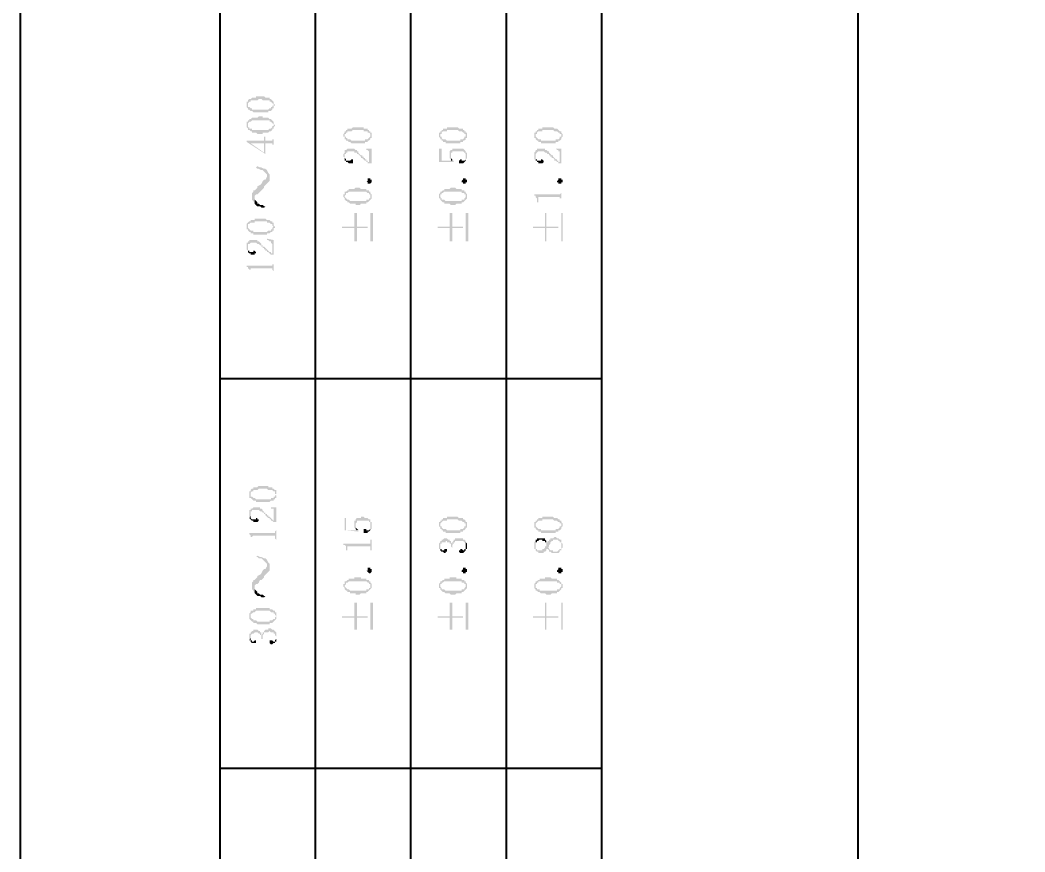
# Model space of a CAD drawing. Header units: millimetres. Extents: x 1336 to 2438, y 1230 to 1601.
# Drawn here: x 1577.69 to 1611.44, y 1379.88 to 1407.82 of the extents above; entities that cross this region are included whole.
import ezdxf

# ---------------------------------------------------------------- set-up
doc = ezdxf.new("R2010")
doc.units = ezdxf.units.MM
doc.layers.add('Dimension', color=3, linetype='Continuous')
doc.styles.get("Standard").update_dxf_attribs({"font": 'arial.ttf'})
doc.dimstyles.new('Standard$0', dxfattribs={"dimtxt": 2.3, "dimasz": 2, "dimexe": 1, "dimexo": 1, "dimgap": 1, "dimtad": 0, "dimtih": 1, "dimtoh": 1, "dimdec": 1, "dimzin": 0, "dimdsep": 46, "dimtxsty": 'Standard', "dimcen": 0, "dimclrd": 4, "dimclre": 4, "dimclrt": 4, "dimadec": 1, "dimazin": 0, "dimtfac": 1, "dimtdec": 1, "dimtofl": 0, "dimtmove": 0, "dimatfit": 0, "dimfxl": 1, "dimtolj": 1, "dimtzin": 0, "dimarcsym": 0})

# ---------------------------------------------------------------- blocks, each defined once
blk = doc.blocks.new('*D252')
at = {"layer": 'Defpoints', "color": 0, "ltscale": 1000, "transparency": 16777216}
for p in [(1605.841, 1517.994), (1647.407, 1517.994), (1695.156, 1351.994)]:
    blk.add_point(p, dxfattribs=at)
at = {"layer": 'Dimension', "color": 3, "lineweight": -2, "ltscale": 1000, "transparency": 16777216}
for p, q in [((1647.157, 1517.994), (1605.591, 1517.994)), ((1605.841, 1353.994), (1605.841, 1515.994)), ((1694.906, 1351.994), (1605.591, 1351.994))]:
    blk.add_line(p, q, dxfattribs=at)
at = {"layer": 'Dimension', "color": 3, "ltscale": 1000, "transparency": 16777216}
for points in [[(1605.508, 1515.994), (1606.174, 1515.994), (1605.841, 1517.994)], [(1605.508, 1353.994), (1606.174, 1353.994), (1605.841, 1351.994)]]:
    blk.add_solid(points, dxfattribs=at)
at = {"layer": 'Dimension', "ltscale": 1000, "transparency": 16777216, "insert": (1604.315, 1434.994), "char_height": 2.5, "attachment_point": 5, "rotation": 90}
blk.add_mtext('\\A1;166±2', dxfattribs=at)

msp = doc.modelspace()

# ---------------------------------------------------------------- hatches: boundary and pattern name
at = {"transparency": 33554559}
for points in [[(1585.303, 1404.991), (1585.303, 1404.946), (1585.303, 1404.901), (1585.303, 1404.901), (1585.348, 1404.856), (1585.348, 1404.991), (1585.348, 1405.036), (1585.348, 1405.036), (1585.393, 1405.082), (1585.438, 1405.082), (1585.438, 1405.127), (1585.664, 1405.127), (1585.709, 1405.172), (1585.799, 1405.172), (1585.844, 1405.127), (1586.07, 1405.127), (1586.07, 1405.082), (1586.115, 1405.082), (1586.16, 1405.036), (1586.16, 1405.036), (1586.205, 1404.991), (1586.205, 1405.082), (1586.16, 1405.127), (1586.16, 1405.127), (1586.115, 1405.172), (1586.07, 1405.172), (1586.07, 1405.217), (1585.934, 1405.217), (1585.889, 1405.262), (1585.619, 1405.262), (1585.619, 1405.217), (1585.483, 1405.217), (1585.438, 1405.172), (1585.393, 1405.172), (1585.348, 1405.127), (1585.348, 1405.082), (1585.303, 1405.082), (1585.303, 1405.036)], [(1585.348, 1404.856), (1585.348, 1404.811), (1585.393, 1404.811), (1585.438, 1404.766), (1585.483, 1404.766), (1585.528, 1404.721), (1586.025, 1404.721), (1586.025, 1404.766), (1586.115, 1404.766), (1586.16, 1404.811), (1586.16, 1404.856), (1586.205, 1404.856), (1586.205, 1404.901), (1586.205, 1404.946), (1586.25, 1404.946), (1586.25, 1404.991), (1586.205, 1404.991), (1586.205, 1405.036), (1586.205, 1405.082), (1586.205, 1404.946), (1586.16, 1404.946), (1586.16, 1404.901), (1586.115, 1404.901), (1586.115, 1404.856), (1586.07, 1404.856), (1586.025, 1404.811), (1585.483, 1404.811), (1585.483, 1404.856), (1585.438, 1404.856), (1585.393, 1404.901), (1585.348, 1404.901), (1585.348, 1404.946), (1585.348, 1404.991)], [(1585.303, 1404.314), (1585.303, 1404.269), (1585.303, 1404.224), (1585.303, 1404.224), (1585.348, 1404.179), (1585.348, 1404.314), (1585.348, 1404.359), (1585.348, 1404.359), (1585.393, 1404.405), (1585.438, 1404.405), (1585.483, 1404.45), (1586.07, 1404.45), (1586.07, 1404.405), (1586.115, 1404.405), (1586.16, 1404.359), (1586.16, 1404.359), (1586.205, 1404.314), (1586.205, 1404.405), (1586.16, 1404.45), (1586.16, 1404.45), (1586.115, 1404.495), (1586.07, 1404.495), (1586.025, 1404.54), (1585.844, 1404.54), (1585.844, 1404.585), (1585.709, 1404.585), (1585.664, 1404.54), (1585.483, 1404.54), (1585.438, 1404.495), (1585.393, 1404.495), (1585.393, 1404.45), (1585.348, 1404.45), (1585.348, 1404.405), (1585.303, 1404.405), (1585.303, 1404.359)], [(1585.348, 1404.179), (1585.348, 1404.134), (1585.393, 1404.134), (1585.438, 1404.089), (1585.483, 1404.089), (1585.483, 1404.044), (1585.619, 1404.044), (1585.664, 1403.998), (1585.844, 1403.998), (1585.844, 1404.044), (1586.025, 1404.044), (1586.07, 1404.089), (1586.115, 1404.089), (1586.16, 1404.134), (1586.16, 1404.179), (1586.205, 1404.179), (1586.205, 1404.224), (1586.205, 1404.224), (1586.25, 1404.269), (1586.25, 1404.314), (1586.205, 1404.314), (1586.205, 1404.359), (1586.205, 1404.405), (1586.205, 1404.269), (1586.16, 1404.269), (1586.16, 1404.224), (1586.16, 1404.224), (1586.115, 1404.179), (1586.07, 1404.179), (1586.025, 1404.134), (1585.483, 1404.134), (1585.483, 1404.179), (1585.393, 1404.179), (1585.393, 1404.224), (1585.348, 1404.224), (1585.348, 1404.269), (1585.348, 1404.314)], [(1588.552, 1403.953), (1588.552, 1403.908), (1588.597, 1403.908), (1588.597, 1403.863), (1588.597, 1403.818), (1588.597, 1403.953), (1588.597, 1403.998), (1588.642, 1403.998), (1588.642, 1404.044), (1588.688, 1404.044), (1588.688, 1404.089), (1588.823, 1404.089), (1588.868, 1404.134), (1589.229, 1404.134), (1589.229, 1404.089), (1589.365, 1404.089), (1589.365, 1404.044), (1589.41, 1404.044), (1589.455, 1403.998), (1589.455, 1403.953), (1589.455, 1404.089), (1589.41, 1404.089), (1589.41, 1404.134), (1589.365, 1404.134), (1589.365, 1404.179), (1589.229, 1404.179), (1589.229, 1404.224), (1588.868, 1404.224), (1588.823, 1404.179), (1588.688, 1404.179), (1588.688, 1404.134), (1588.642, 1404.134), (1588.642, 1404.089), (1588.597, 1404.089), (1588.597, 1404.044), (1588.597, 1404.044), (1588.552, 1403.998)], [(1588.597, 1403.818), (1588.642, 1403.818), (1588.642, 1403.773), (1588.688, 1403.773), (1588.733, 1403.728), (1588.778, 1403.728), (1588.823, 1403.683), (1589.274, 1403.683), (1589.274, 1403.728), (1589.365, 1403.728), (1589.365, 1403.773), (1589.41, 1403.773), (1589.455, 1403.818), (1589.455, 1403.863), (1589.5, 1403.863), (1589.5, 1403.908), (1589.5, 1403.953), (1589.5, 1403.998), (1589.5, 1404.044), (1589.455, 1404.044), (1589.455, 1404.089), (1589.455, 1403.908), (1589.455, 1403.908), (1589.41, 1403.863), (1589.41, 1403.863), (1589.365, 1403.818), (1589.274, 1403.818), (1589.274, 1403.773), (1588.823, 1403.773), (1588.778, 1403.818), (1588.688, 1403.818), (1588.688, 1403.863), (1588.642, 1403.863), (1588.642, 1403.908), (1588.597, 1403.908), (1588.597, 1403.953)], [(1591.757, 1403.953), (1591.757, 1403.908), (1591.757, 1403.908), (1591.802, 1403.863), (1591.802, 1403.818), (1591.802, 1403.953), (1591.802, 1403.998), (1591.847, 1403.998), (1591.847, 1404.044), (1591.847, 1404.044), (1591.892, 1404.089), (1592.027, 1404.089), (1592.027, 1404.134), (1592.388, 1404.134), (1592.434, 1404.089), (1592.524, 1404.089), (1592.569, 1404.044), (1592.614, 1404.044), (1592.614, 1403.998), (1592.659, 1403.998), (1592.659, 1403.953), (1592.659, 1404.089), (1592.614, 1404.089), (1592.614, 1404.134), (1592.569, 1404.134), (1592.569, 1404.179), (1592.434, 1404.179), (1592.388, 1404.224), (1592.027, 1404.224), (1592.027, 1404.179), (1591.892, 1404.179), (1591.892, 1404.134), (1591.847, 1404.134), (1591.847, 1404.089), (1591.802, 1404.089), (1591.802, 1404.044), (1591.757, 1404.044)], [(1591.802, 1403.818), (1591.847, 1403.818), (1591.847, 1403.773), (1591.892, 1403.773), (1591.892, 1403.728), (1591.982, 1403.728), (1591.982, 1403.683), (1592.479, 1403.683), (1592.479, 1403.728), (1592.569, 1403.728), (1592.569, 1403.773), (1592.614, 1403.773), (1592.659, 1403.818), (1592.659, 1403.863), (1592.704, 1403.863), (1592.704, 1403.908), (1592.704, 1403.953), (1592.704, 1403.998), (1592.704, 1404.044), (1592.659, 1404.044), (1592.659, 1404.089), (1592.659, 1403.908), (1592.614, 1403.908), (1592.614, 1403.863), (1592.614, 1403.863), (1592.569, 1403.818), (1592.479, 1403.818), (1592.479, 1403.773), (1592.027, 1403.773), (1591.982, 1403.818), (1591.892, 1403.818), (1591.847, 1403.863), (1591.847, 1403.908), (1591.802, 1403.908), (1591.802, 1403.953)], [(1594.961, 1403.953), (1594.961, 1403.908), (1594.961, 1403.863), (1595.006, 1403.863), (1595.006, 1403.818), (1595.006, 1403.953), (1595.006, 1403.998), (1595.051, 1403.998), (1595.051, 1404.044), (1595.051, 1404.044), (1595.096, 1404.089), (1595.232, 1404.089), (1595.232, 1404.134), (1595.593, 1404.134), (1595.638, 1404.089), (1595.728, 1404.089), (1595.773, 1404.044), (1595.818, 1404.044), (1595.818, 1403.998), (1595.864, 1403.998), (1595.864, 1403.953), (1595.864, 1404.089), (1595.818, 1404.089), (1595.773, 1404.134), (1595.773, 1404.134), (1595.728, 1404.179), (1595.638, 1404.179), (1595.593, 1404.224), (1595.232, 1404.224), (1595.232, 1404.179), (1595.096, 1404.179), (1595.096, 1404.134), (1595.051, 1404.134), (1595.051, 1404.089), (1595.006, 1404.089), (1595.006, 1404.044), (1594.961, 1404.044)], [(1595.006, 1403.818), (1595.006, 1403.818), (1595.051, 1403.773), (1595.096, 1403.773), (1595.096, 1403.728), (1595.187, 1403.728), (1595.187, 1403.683), (1595.683, 1403.683), (1595.683, 1403.728), (1595.773, 1403.728), (1595.773, 1403.773), (1595.818, 1403.773), (1595.864, 1403.818), (1595.864, 1403.863), (1595.864, 1403.863), (1595.909, 1403.908), (1595.909, 1403.953), (1595.909, 1403.998), (1595.909, 1403.998), (1595.864, 1404.044), (1595.864, 1404.089), (1595.864, 1403.908), (1595.818, 1403.908), (1595.818, 1403.863), (1595.818, 1403.863), (1595.773, 1403.818), (1595.683, 1403.818), (1595.683, 1403.773), (1595.187, 1403.773), (1595.187, 1403.818), (1595.096, 1403.818), (1595.051, 1403.863), (1595.051, 1403.863), (1595.006, 1403.908), (1595.006, 1403.953)], [(1585.303, 1403.773), (1585.303, 1403.728), (1585.934, 1403.321), (1585.934, 1403.683), (1586.16, 1403.683), (1586.16, 1403.637), (1586.205, 1403.637), (1586.205, 1403.547), (1586.205, 1403.908), (1586.205, 1403.818), (1586.16, 1403.818), (1586.16, 1403.773), (1585.934, 1403.773), (1585.934, 1403.908), (1585.889, 1403.908), (1585.889, 1403.367), (1585.438, 1403.683), (1585.438, 1403.683)], [(1585.303, 1403.773), (1585.438, 1403.683), (1585.889, 1403.683), (1585.889, 1403.367), (1585.889, 1403.773)], [(1588.552, 1403.276), (1588.552, 1403.231), (1588.552, 1403.231), (1588.597, 1403.186), (1588.597, 1403.141), (1588.597, 1403.276), (1588.597, 1403.321), (1588.642, 1403.321), (1588.642, 1403.367), (1588.688, 1403.367), (1588.688, 1403.412), (1588.913, 1403.412), (1588.913, 1403.367), (1589.003, 1403.367), (1589.003, 1403.321), (1589.049, 1403.321), (1589.094, 1403.276), (1589.094, 1403.276), (1589.139, 1403.231), (1589.139, 1403.186), (1589.184, 1403.186), (1589.229, 1403.141), (1589.229, 1403.141), (1589.274, 1403.096), (1589.319, 1403.096), (1589.319, 1403.051), (1589.365, 1403.051), (1589.365, 1403.006), (1589.41, 1403.006), (1589.41, 1403.051), (1589.365, 1403.051), (1589.365, 1403.096), (1589.319, 1403.096), (1589.319, 1403.141), (1589.274, 1403.141), (1589.274, 1403.186), (1589.229, 1403.186), (1589.229, 1403.231), (1589.184, 1403.231), (1589.184, 1403.276), (1589.139, 1403.276), (1589.094, 1403.321), (1589.094, 1403.321), (1589.049, 1403.367), (1589.049, 1403.412), (1589.003, 1403.412), (1589.003, 1403.457), (1588.958, 1403.457), (1588.913, 1403.502), (1588.688, 1403.502), (1588.642, 1403.457), (1588.597, 1403.457), (1588.597, 1403.412), (1588.597, 1403.367), (1588.597, 1403.367), (1588.552, 1403.321)], [(1589.274, 1403.502), (1589.319, 1403.502), (1589.319, 1403.457), (1589.365, 1403.457), (1589.41, 1403.412), (1589.41, 1403.006), (1589.5, 1403.006), (1589.5, 1403.502)], [(1591.757, 1403.502), (1591.757, 1403.051), (1592.253, 1403.051), (1592.253, 1403.096), (1591.847, 1403.096), (1591.847, 1403.502)], [(1592.118, 1403.276), (1592.118, 1403.231), (1592.118, 1403.186), (1592.118, 1403.186), (1592.163, 1403.141), (1592.163, 1403.276), (1592.163, 1403.321), (1592.163, 1403.367), (1592.208, 1403.367), (1592.208, 1403.412), (1592.569, 1403.412), (1592.614, 1403.367), (1592.614, 1403.367), (1592.659, 1403.321), (1592.659, 1403.141), (1592.659, 1403.141), (1592.704, 1403.186), (1592.704, 1403.231), (1592.704, 1403.321), (1592.704, 1403.367), (1592.659, 1403.367), (1592.659, 1403.412), (1592.659, 1403.412), (1592.614, 1403.457), (1592.614, 1403.457), (1592.569, 1403.502), (1592.208, 1403.502), (1592.208, 1403.457), (1592.163, 1403.457), (1592.118, 1403.412), (1592.118, 1403.367), (1592.118, 1403.321)], [(1594.961, 1403.276), (1594.961, 1403.231), (1594.961, 1403.141), (1595.006, 1403.141), (1595.006, 1403.276), (1595.006, 1403.321), (1595.006, 1403.321), (1595.051, 1403.367), (1595.051, 1403.367), (1595.096, 1403.412), (1595.277, 1403.412), (1595.322, 1403.367), (1595.367, 1403.367), (1595.412, 1403.321), (1595.457, 1403.321), (1595.457, 1403.276), (1595.503, 1403.276), (1595.503, 1403.231), (1595.548, 1403.231), (1595.548, 1403.186), (1595.593, 1403.186), (1595.638, 1403.141), (1595.638, 1403.096), (1595.683, 1403.096), (1595.728, 1403.051), (1595.773, 1403.051), (1595.773, 1403.006), (1595.818, 1403.006), (1595.818, 1403.051), (1595.773, 1403.051), (1595.773, 1403.096), (1595.728, 1403.096), (1595.728, 1403.141), (1595.683, 1403.141), (1595.638, 1403.186), (1595.638, 1403.186), (1595.593, 1403.231), (1595.593, 1403.276), (1595.548, 1403.276), (1595.503, 1403.321), (1595.503, 1403.321), (1595.457, 1403.367), (1595.457, 1403.412), (1595.412, 1403.412), (1595.367, 1403.457), (1595.322, 1403.457), (1595.322, 1403.502), (1595.051, 1403.502), (1595.051, 1403.457), (1595.006, 1403.457), (1595.006, 1403.412), (1595.006, 1403.412), (1594.961, 1403.367)], [(1595.638, 1403.502), (1595.683, 1403.502), (1595.728, 1403.457), (1595.773, 1403.457), (1595.773, 1403.412), (1595.818, 1403.412), (1595.818, 1403.006), (1595.864, 1403.006), (1595.864, 1403.502)], [(1588.597, 1403.141), (1588.597, 1403.096), (1588.642, 1403.096), (1588.642, 1403.051), (1588.688, 1403.051), (1588.733, 1403.006), (1588.868, 1403.006), (1588.868, 1403.096), (1588.868, 1403.141), (1588.823, 1403.141), (1588.778, 1403.096), (1588.642, 1403.096), (1588.642, 1403.141), (1588.642, 1403.141), (1588.597, 1403.186), (1588.597, 1403.231), (1588.597, 1403.231)], [(1592.163, 1403.141), (1592.163, 1403.096), (1592.208, 1403.096), (1592.208, 1403.141), (1592.208, 1403.141), (1592.163, 1403.186), (1592.163, 1403.231), (1592.163, 1403.276)], [(1592.434, 1403.051), (1592.434, 1403.006), (1592.569, 1403.006), (1592.614, 1403.051), (1592.614, 1403.051), (1592.659, 1403.096), (1592.659, 1403.231), (1592.659, 1403.186), (1592.659, 1403.141), (1592.659, 1403.141), (1592.614, 1403.096), (1592.524, 1403.096), (1592.524, 1403.141), (1592.479, 1403.141), (1592.434, 1403.096), (1592.434, 1403.096)], [(1595.006, 1403.141), (1595.006, 1403.096), (1595.051, 1403.096), (1595.051, 1403.051), (1595.096, 1403.051), (1595.096, 1403.006), (1595.232, 1403.006), (1595.277, 1403.051), (1595.277, 1403.096), (1595.277, 1403.096), (1595.232, 1403.141), (1595.187, 1403.141), (1595.187, 1403.096), (1595.051, 1403.096), (1595.051, 1403.141), (1595.006, 1403.141), (1595.006, 1403.186), (1595.006, 1403.231), (1595.006, 1403.231)], [(1585.619, 1402.87), (1585.664, 1402.825), (1585.709, 1402.825), (1585.799, 1402.78), (1585.844, 1402.78), (1585.889, 1402.735), (1585.889, 1402.735), (1585.934, 1402.69), (1585.98, 1402.644), (1585.98, 1402.329), (1585.98, 1402.329), (1586.025, 1402.374), (1586.07, 1402.419), (1586.07, 1402.644), (1586.025, 1402.69), (1585.98, 1402.78), (1585.98, 1402.78), (1585.934, 1402.825), (1585.889, 1402.825), (1585.799, 1402.87), (1585.754, 1402.87), (1585.664, 1402.915)], [(1585.483, 1401.877), (1585.483, 1401.787), (1585.528, 1401.742), (1585.573, 1401.652), (1585.573, 1401.832), (1585.573, 1401.922), (1585.619, 1401.967), (1585.664, 1401.967), (1585.709, 1402.013), (1585.754, 1402.058), (1585.799, 1402.103), (1585.844, 1402.148), (1585.889, 1402.193), (1585.889, 1402.238), (1585.934, 1402.283), (1585.98, 1402.329), (1585.98, 1402.599), (1585.98, 1402.554), (1585.934, 1402.464), (1585.889, 1402.464), (1585.844, 1402.419), (1585.799, 1402.329), (1585.799, 1402.329), (1585.754, 1402.283), (1585.664, 1402.238), (1585.664, 1402.193), (1585.619, 1402.148), (1585.573, 1402.103), (1585.528, 1402.103), (1585.528, 1402.058), (1585.483, 1402.013), (1585.483, 1401.922)], [(1589.5, 1402.419), (1589.5, 1402.374), (1589.5, 1402.374), (1589.455, 1402.329), (1589.365, 1402.329), (1589.365, 1402.374), (1589.365, 1402.374), (1589.319, 1402.419), (1589.365, 1402.419), (1589.365, 1402.464), (1589.365, 1402.509), (1589.455, 1402.509), (1589.455, 1402.464), (1589.5, 1402.464), (1589.5, 1402.419)], [(1592.704, 1402.419), (1592.704, 1402.374), (1592.659, 1402.374), (1592.659, 1402.329), (1592.569, 1402.329), (1592.569, 1402.374), (1592.524, 1402.374), (1592.524, 1402.419), (1592.524, 1402.419), (1592.569, 1402.464), (1592.569, 1402.509), (1592.659, 1402.509), (1592.659, 1402.464), (1592.704, 1402.464), (1592.704, 1402.419)], [(1595.909, 1402.419), (1595.909, 1402.374), (1595.864, 1402.374), (1595.864, 1402.329), (1595.773, 1402.329), (1595.773, 1402.374), (1595.728, 1402.374), (1595.728, 1402.419), (1595.728, 1402.419), (1595.773, 1402.464), (1595.773, 1402.509), (1595.864, 1402.509), (1595.864, 1402.464), (1595.909, 1402.464), (1595.909, 1402.419)], [(1588.552, 1401.922), (1588.552, 1401.877), (1588.552, 1401.877), (1588.597, 1401.832), (1588.597, 1401.787), (1588.597, 1401.922), (1588.597, 1401.922), (1588.642, 1401.967), (1588.642, 1402.013), (1588.688, 1402.013), (1588.733, 1402.058), (1589.319, 1402.058), (1589.365, 1402.013), (1589.41, 1402.013), (1589.41, 1401.967), (1589.455, 1401.967), (1589.455, 1401.922), (1589.455, 1402.058), (1589.41, 1402.058), (1589.41, 1402.103), (1589.319, 1402.103), (1589.319, 1402.148), (1589.139, 1402.148), (1589.094, 1402.193), (1588.958, 1402.193), (1588.913, 1402.148), (1588.733, 1402.148), (1588.733, 1402.103), (1588.688, 1402.103), (1588.642, 1402.058), (1588.597, 1402.058), (1588.597, 1402.013), (1588.597, 1401.967), (1588.552, 1401.967)], [(1591.757, 1401.922), (1591.757, 1401.877), (1591.757, 1401.832), (1591.802, 1401.832), (1591.802, 1401.787), (1591.802, 1401.922), (1591.802, 1401.967), (1591.847, 1401.967), (1591.847, 1402.013), (1591.892, 1402.013), (1591.937, 1402.058), (1592.524, 1402.058), (1592.524, 1402.013), (1592.614, 1402.013), (1592.614, 1401.967), (1592.659, 1401.967), (1592.659, 1401.922), (1592.659, 1402.058), (1592.614, 1402.058), (1592.614, 1402.103), (1592.524, 1402.103), (1592.524, 1402.148), (1592.343, 1402.148), (1592.298, 1402.193), (1592.163, 1402.193), (1592.118, 1402.148), (1591.937, 1402.148), (1591.937, 1402.103), (1591.892, 1402.103), (1591.847, 1402.058), (1591.802, 1402.058), (1591.802, 1402.013), (1591.802, 1402.013), (1591.757, 1401.967)], [(1594.961, 1401.967), (1594.961, 1401.922), (1595.006, 1401.922), (1595.006, 1401.877), (1595.006, 1401.877), (1595.051, 1401.832), (1595.051, 1401.697), (1595.096, 1401.697), (1595.096, 1401.832), (1595.096, 1401.877), (1595.818, 1401.877), (1595.818, 1401.832), (1595.864, 1401.832), (1595.864, 1401.697), (1595.864, 1402.103), (1595.864, 1402.013), (1595.864, 1402.013), (1595.818, 1401.967), (1595.773, 1401.967)], [(1585.573, 1401.652), (1585.573, 1401.652), (1585.619, 1401.606), (1585.664, 1401.561), (1585.754, 1401.561), (1585.799, 1401.516), (1585.889, 1401.516), (1585.934, 1401.561), (1585.889, 1401.561), (1585.844, 1401.606), (1585.754, 1401.606), (1585.709, 1401.652), (1585.664, 1401.652), (1585.664, 1401.697), (1585.619, 1401.742), (1585.573, 1401.787), (1585.573, 1401.832)], [(1588.597, 1401.787), (1588.642, 1401.742), (1588.688, 1401.742), (1588.688, 1401.697), (1588.733, 1401.697), (1588.778, 1401.652), (1588.958, 1401.652), (1588.958, 1401.606), (1589.094, 1401.606), (1589.139, 1401.652), (1589.319, 1401.652), (1589.319, 1401.697), (1589.365, 1401.697), (1589.41, 1401.742), (1589.41, 1401.742), (1589.455, 1401.787), (1589.455, 1401.787), (1589.5, 1401.832), (1589.5, 1401.922), (1589.5, 1401.967), (1589.5, 1401.967), (1589.455, 1402.013), (1589.455, 1401.877), (1589.455, 1401.832), (1589.41, 1401.832), (1589.41, 1401.787), (1589.319, 1401.787), (1589.319, 1401.742), (1588.778, 1401.742), (1588.733, 1401.787), (1588.688, 1401.787), (1588.642, 1401.832), (1588.642, 1401.832), (1588.597, 1401.877), (1588.597, 1401.922)], [(1591.802, 1401.787), (1591.847, 1401.742), (1591.847, 1401.742), (1591.892, 1401.697), (1591.937, 1401.697), (1591.937, 1401.652), (1592.118, 1401.652), (1592.163, 1401.606), (1592.298, 1401.606), (1592.343, 1401.652), (1592.524, 1401.652), (1592.524, 1401.697), (1592.569, 1401.697), (1592.614, 1401.742), (1592.614, 1401.742), (1592.659, 1401.787), (1592.659, 1401.787), (1592.704, 1401.832), (1592.704, 1401.922), (1592.704, 1401.967), (1592.704, 1401.967), (1592.659, 1402.013), (1592.659, 1401.877), (1592.659, 1401.877), (1592.614, 1401.832), (1592.614, 1401.787), (1592.524, 1401.787), (1592.524, 1401.742), (1591.982, 1401.742), (1591.937, 1401.787), (1591.847, 1401.787), (1591.847, 1401.832), (1591.847, 1401.832), (1591.802, 1401.877), (1591.802, 1401.922)], [(1585.303, 1400.884), (1585.303, 1400.839), (1585.303, 1400.794), (1585.348, 1400.794), (1585.348, 1400.749), (1585.348, 1400.884), (1585.348, 1400.929), (1585.348, 1400.975), (1585.393, 1400.975), (1585.438, 1401.02), (1585.573, 1401.02), (1585.573, 1401.065), (1585.98, 1401.065), (1585.98, 1401.02), (1586.07, 1401.02), (1586.115, 1400.975), (1586.16, 1400.975), (1586.16, 1400.929), (1586.16, 1400.929), (1586.205, 1400.884), (1586.205, 1401.02), (1586.16, 1401.02), (1586.16, 1401.065), (1586.115, 1401.065), (1586.07, 1401.11), (1585.98, 1401.11), (1585.934, 1401.155), (1585.573, 1401.155), (1585.573, 1401.11), (1585.438, 1401.11), (1585.438, 1401.065), (1585.393, 1401.065), (1585.348, 1401.02), (1585.348, 1401.02), (1585.303, 1400.975), (1585.303, 1400.929), (1585.303, 1400.929)], [(1588.507, 1400.884), (1588.507, 1400.839), (1588.913, 1400.839), (1588.913, 1400.388), (1589.003, 1400.388), (1589.003, 1400.839), (1589.365, 1400.839), (1589.365, 1400.884), (1589.003, 1400.884), (1589.003, 1401.336), (1588.913, 1401.336), (1588.913, 1400.884)], [(1589.545, 1400.388), (1589.545, 1401.336), (1589.455, 1401.336), (1589.455, 1400.388)], [(1591.711, 1400.884), (1591.711, 1400.839), (1592.118, 1400.839), (1592.118, 1400.388), (1592.208, 1400.388), (1592.208, 1400.839), (1592.569, 1400.839), (1592.569, 1400.884), (1592.208, 1400.884), (1592.208, 1401.336), (1592.118, 1401.336), (1592.118, 1400.884)], [(1592.749, 1400.388), (1592.749, 1401.336), (1592.659, 1401.336), (1592.659, 1400.388)], [(1594.916, 1400.884), (1594.916, 1400.839), (1595.322, 1400.839), (1595.322, 1400.388), (1595.367, 1400.388), (1595.367, 1400.839), (1595.773, 1400.839), (1595.773, 1400.884), (1595.367, 1400.884), (1595.367, 1401.336), (1595.322, 1401.336), (1595.322, 1400.884)], [(1595.909, 1400.388), (1595.909, 1401.336), (1595.864, 1401.336), (1595.864, 1400.388)], [(1585.348, 1400.749), (1585.348, 1400.749), (1585.393, 1400.704), (1585.438, 1400.704), (1585.438, 1400.659), (1585.528, 1400.659), (1585.528, 1400.614), (1585.98, 1400.614), (1585.98, 1400.659), (1586.07, 1400.659), (1586.115, 1400.704), (1586.16, 1400.704), (1586.16, 1400.749), (1586.205, 1400.749), (1586.205, 1400.794), (1586.205, 1400.839), (1586.25, 1400.839), (1586.25, 1400.884), (1586.25, 1400.884), (1586.205, 1400.929), (1586.205, 1400.975), (1586.205, 1401.02), (1586.205, 1400.884), (1586.205, 1400.884), (1586.16, 1400.839), (1586.16, 1400.794), (1586.115, 1400.794), (1586.115, 1400.749), (1586.025, 1400.749), (1585.98, 1400.704), (1585.528, 1400.704), (1585.528, 1400.749), (1585.438, 1400.749), (1585.393, 1400.794), (1585.393, 1400.794), (1585.348, 1400.839), (1585.348, 1400.884)], [(1585.303, 1400.207), (1585.303, 1400.162), (1585.303, 1400.117), (1585.303, 1400.117), (1585.348, 1400.072), (1585.348, 1400.207), (1585.348, 1400.252), (1585.348, 1400.298), (1585.393, 1400.298), (1585.438, 1400.343), (1585.619, 1400.343), (1585.664, 1400.298), (1585.709, 1400.298), (1585.754, 1400.252), (1585.799, 1400.252), (1585.799, 1400.207), (1585.844, 1400.207), (1585.844, 1400.162), (1585.889, 1400.162), (1585.889, 1400.117), (1585.934, 1400.117), (1585.934, 1400.072), (1585.98, 1400.072), (1585.98, 1400.027), (1586.025, 1400.027), (1586.07, 1399.982), (1586.07, 1399.982), (1586.115, 1399.937), (1586.16, 1399.937), (1586.16, 1399.982), (1586.115, 1399.982), (1586.115, 1400.027), (1586.07, 1400.027), (1586.025, 1400.072), (1586.025, 1400.072), (1585.98, 1400.117), (1585.98, 1400.117), (1585.934, 1400.162), (1585.934, 1400.162), (1585.889, 1400.207), (1585.844, 1400.207), (1585.844, 1400.252), (1585.799, 1400.252), (1585.799, 1400.298), (1585.754, 1400.343), (1585.754, 1400.343), (1585.709, 1400.388), (1585.664, 1400.388), (1585.664, 1400.433), (1585.393, 1400.433), (1585.393, 1400.388), (1585.348, 1400.388), (1585.348, 1400.343), (1585.303, 1400.343), (1585.303, 1400.298)], [(1585.98, 1400.478), (1585.98, 1400.433), (1586.025, 1400.433), (1586.07, 1400.388), (1586.115, 1400.388), (1586.115, 1400.343), (1586.115, 1400.343), (1586.16, 1400.298), (1586.16, 1399.937), (1586.205, 1399.937), (1586.205, 1400.433)], [(1585.348, 1400.072), (1585.348, 1400.027), (1585.348, 1400.027), (1585.393, 1399.982), (1585.438, 1399.982), (1585.438, 1399.937), (1585.573, 1399.937), (1585.573, 1399.982), (1585.619, 1399.982), (1585.619, 1400.027), (1585.619, 1400.027), (1585.573, 1400.072), (1585.528, 1400.072), (1585.528, 1400.027), (1585.393, 1400.027), (1585.393, 1400.072), (1585.348, 1400.072), (1585.348, 1400.117), (1585.348, 1400.162), (1585.348, 1400.162)], [(1585.303, 1399.575), (1585.303, 1399.53), (1585.348, 1399.53), (1585.348, 1399.485), (1585.348, 1399.485), (1585.393, 1399.44), (1585.393, 1399.395), (1585.393, 1399.35), (1585.393, 1399.44), (1585.438, 1399.44), (1585.438, 1399.485), (1586.16, 1399.485), (1586.16, 1399.44), (1586.16, 1399.44), (1586.205, 1399.395), (1586.205, 1399.35), (1586.205, 1399.711), (1586.205, 1399.621), (1586.16, 1399.621), (1586.16, 1399.575), (1586.115, 1399.575)], [(1585.393, 1391.903), (1585.393, 1391.813), (1585.393, 1391.768), (1585.438, 1391.768), (1585.438, 1391.903), (1585.438, 1391.948), (1585.438, 1391.948), (1585.483, 1391.993), (1585.528, 1391.993), (1585.528, 1392.038), (1585.664, 1392.038), (1585.709, 1392.084), (1585.98, 1392.084), (1586.025, 1392.038), (1586.16, 1392.038), (1586.205, 1391.993), (1586.25, 1391.993), (1586.25, 1391.948), (1586.25, 1391.903), (1586.296, 1391.903), (1586.296, 1392.038), (1586.25, 1392.038), (1586.205, 1392.084), (1586.16, 1392.084), (1586.16, 1392.129), (1586.025, 1392.129), (1586.025, 1392.174), (1585.709, 1392.174), (1585.664, 1392.129), (1585.528, 1392.129), (1585.528, 1392.084), (1585.483, 1392.084), (1585.438, 1392.038), (1585.438, 1391.993), (1585.393, 1391.993), (1585.393, 1391.948)], [(1585.438, 1391.768), (1585.438, 1391.768), (1585.483, 1391.722), (1585.483, 1391.722), (1585.528, 1391.677), (1585.619, 1391.677), (1585.619, 1391.632), (1586.07, 1391.632), (1586.115, 1391.677), (1586.205, 1391.677), (1586.205, 1391.722), (1586.25, 1391.722), (1586.25, 1391.768), (1586.296, 1391.768), (1586.296, 1391.813), (1586.296, 1391.858), (1586.296, 1391.903), (1586.296, 1391.948), (1586.296, 1391.993), (1586.296, 1392.038), (1586.296, 1391.858), (1586.25, 1391.858), (1586.25, 1391.813), (1586.205, 1391.813), (1586.205, 1391.768), (1586.115, 1391.768), (1586.115, 1391.722), (1585.619, 1391.722), (1585.573, 1391.768), (1585.528, 1391.768), (1585.483, 1391.813), (1585.438, 1391.813), (1585.438, 1391.858), (1585.438, 1391.903)], [(1585.393, 1391.226), (1585.393, 1391.181), (1585.393, 1391.091), (1585.393, 1391.091), (1585.438, 1391.181), (1585.438, 1391.271), (1585.438, 1391.316), (1585.483, 1391.316), (1585.483, 1391.361), (1585.709, 1391.361), (1585.754, 1391.316), (1585.799, 1391.316), (1585.844, 1391.271), (1585.889, 1391.271), (1585.889, 1391.226), (1585.934, 1391.226), (1585.934, 1391.181), (1585.934, 1391.181), (1585.98, 1391.136), (1585.98, 1391.136), (1586.025, 1391.091), (1586.07, 1391.091), (1586.07, 1391.046), (1586.115, 1391.046), (1586.115, 1391), (1586.16, 1391), (1586.205, 1390.955), (1586.25, 1390.955), (1586.205, 1391), (1586.205, 1391), (1586.16, 1391.046), (1586.16, 1391.046), (1586.115, 1391.091), (1586.115, 1391.091), (1586.07, 1391.136), (1586.025, 1391.136), (1586.025, 1391.181), (1585.98, 1391.181), (1585.98, 1391.226), (1585.934, 1391.226), (1585.934, 1391.271), (1585.889, 1391.271), (1585.889, 1391.316), (1585.844, 1391.316), (1585.844, 1391.361), (1585.844, 1391.361), (1585.799, 1391.407), (1585.754, 1391.407), (1585.754, 1391.452), (1585.528, 1391.452), (1585.483, 1391.407), (1585.438, 1391.407), (1585.438, 1391.361), (1585.393, 1391.361), (1585.393, 1391.316)], [(1586.07, 1391.452), (1586.115, 1391.452), (1586.115, 1391.407), (1586.205, 1391.407), (1586.205, 1391.361), (1586.205, 1391), (1586.25, 1390.955), (1586.296, 1390.955), (1586.296, 1391.452)], [(1585.393, 1391.091), (1585.438, 1391.046), (1585.438, 1391.046), (1585.483, 1391), (1585.528, 1391), (1585.528, 1390.955), (1585.664, 1390.955), (1585.709, 1391), (1585.709, 1391.046), (1585.664, 1391.046), (1585.664, 1391.091), (1585.619, 1391.091), (1585.619, 1391.046), (1585.483, 1391.046), (1585.438, 1391.091), (1585.438, 1391.181), (1585.438, 1391.181)], [(1588.597, 1391.091), (1588.597, 1390.684), (1589.049, 1390.639), (1589.049, 1390.684), (1589.049, 1390.73), (1589.003, 1390.684), (1588.642, 1390.684), (1588.642, 1391.091)], [(1588.913, 1390.91), (1588.913, 1390.82), (1588.913, 1390.775), (1588.913, 1390.775), (1588.958, 1390.73), (1588.958, 1390.865), (1588.958, 1390.91), (1588.958, 1390.91), (1589.003, 1390.955), (1589.003, 1391), (1589.41, 1391), (1589.41, 1390.955), (1589.455, 1390.955), (1589.455, 1390.91), (1589.455, 1390.865), (1589.455, 1390.73), (1589.5, 1390.73), (1589.5, 1390.775), (1589.5, 1390.865), (1589.5, 1390.91), (1589.5, 1390.955), (1589.455, 1390.955), (1589.455, 1391), (1589.455, 1391.046), (1589.41, 1391.046), (1589.365, 1391.091), (1589.274, 1391.091), (1589.229, 1391.136), (1589.139, 1391.136), (1589.139, 1391.091), (1589.003, 1391.091), (1588.958, 1391.046), (1588.958, 1391), (1588.913, 1391), (1588.913, 1390.955)], [(1591.757, 1390.865), (1591.757, 1390.82), (1591.757, 1390.82), (1591.802, 1390.775), (1591.802, 1390.73), (1591.802, 1390.865), (1591.802, 1390.91), (1591.802, 1390.91), (1591.847, 1390.955), (1591.847, 1390.955), (1591.892, 1391), (1592.027, 1391), (1592.027, 1391.046), (1592.388, 1391.046), (1592.434, 1391), (1592.524, 1391), (1592.569, 1390.955), (1592.614, 1390.955), (1592.614, 1390.91), (1592.659, 1390.91), (1592.659, 1390.865), (1592.659, 1391), (1592.659, 1391), (1592.614, 1391.046), (1592.569, 1391.046), (1592.569, 1391.091), (1592.434, 1391.091), (1592.388, 1391.136), (1592.027, 1391.136), (1592.027, 1391.091), (1591.892, 1391.091), (1591.892, 1391.046), (1591.847, 1391.046), (1591.847, 1391), (1591.802, 1391), (1591.802, 1390.955), (1591.757, 1390.955)], [(1591.802, 1390.73), (1591.847, 1390.73), (1591.847, 1390.684), (1591.892, 1390.684), (1591.892, 1390.639), (1591.982, 1390.639), (1591.982, 1390.594), (1592.479, 1390.594), (1592.479, 1390.639), (1592.569, 1390.639), (1592.569, 1390.684), (1592.614, 1390.684), (1592.659, 1390.73), (1592.659, 1390.775), (1592.704, 1390.775), (1592.704, 1390.82), (1592.704, 1390.865), (1592.704, 1390.91), (1592.704, 1390.955), (1592.659, 1390.955), (1592.659, 1391), (1592.659, 1390.865), (1592.659, 1390.82), (1592.614, 1390.82), (1592.614, 1390.775), (1592.614, 1390.775), (1592.569, 1390.73), (1592.479, 1390.73), (1592.479, 1390.684), (1592.027, 1390.684), (1591.982, 1390.73), (1591.892, 1390.73), (1591.847, 1390.775), (1591.847, 1390.82), (1591.802, 1390.82), (1591.802, 1390.865)], [(1594.961, 1390.865), (1594.961, 1390.82), (1594.961, 1390.775), (1595.006, 1390.775), (1595.006, 1390.73), (1595.006, 1390.865), (1595.006, 1390.91), (1595.006, 1390.91), (1595.051, 1390.955), (1595.051, 1390.955), (1595.096, 1391), (1595.232, 1391), (1595.232, 1391.046), (1595.593, 1391.046), (1595.638, 1391), (1595.728, 1391), (1595.773, 1390.955), (1595.818, 1390.955), (1595.818, 1390.91), (1595.864, 1390.91), (1595.864, 1390.865), (1595.864, 1391), (1595.818, 1391), (1595.818, 1391.046), (1595.773, 1391.046), (1595.728, 1391.091), (1595.638, 1391.091), (1595.593, 1391.136), (1595.232, 1391.136), (1595.232, 1391.091), (1595.096, 1391.091), (1595.096, 1391.046), (1595.051, 1391.046), (1595.051, 1391), (1595.006, 1391), (1595.006, 1390.955), (1594.961, 1390.955)], [(1595.006, 1390.73), (1595.006, 1390.73), (1595.051, 1390.684), (1595.096, 1390.684), (1595.096, 1390.639), (1595.187, 1390.639), (1595.187, 1390.594), (1595.683, 1390.594), (1595.683, 1390.639), (1595.773, 1390.639), (1595.773, 1390.684), (1595.818, 1390.684), (1595.864, 1390.73), (1595.864, 1390.775), (1595.864, 1390.775), (1595.909, 1390.82), (1595.909, 1390.865), (1595.909, 1390.91), (1595.909, 1390.91), (1595.864, 1390.955), (1595.864, 1391), (1595.864, 1390.865), (1595.864, 1390.82), (1595.818, 1390.82), (1595.818, 1390.775), (1595.818, 1390.775), (1595.773, 1390.73), (1595.683, 1390.73), (1595.683, 1390.684), (1595.187, 1390.684), (1595.187, 1390.73), (1595.096, 1390.73), (1595.051, 1390.775), (1595.051, 1390.775), (1595.006, 1390.82), (1595.006, 1390.865)], [(1585.393, 1390.594), (1585.393, 1390.549), (1585.393, 1390.549), (1585.438, 1390.504), (1585.438, 1390.459), (1585.483, 1390.459), (1585.483, 1390.323), (1585.483, 1390.459), (1585.483, 1390.459), (1585.528, 1390.504), (1586.25, 1390.504), (1586.25, 1390.459), (1586.25, 1390.414), (1586.296, 1390.369), (1586.296, 1390.323), (1586.296, 1390.73), (1586.296, 1390.684), (1586.25, 1390.639), (1586.25, 1390.594), (1586.205, 1390.594)], [(1588.958, 1390.73), (1588.958, 1390.73), (1589.003, 1390.684), (1589.003, 1390.684), (1589.049, 1390.73), (1589.003, 1390.73), (1588.958, 1390.775), (1588.958, 1390.82), (1588.958, 1390.865)], [(1589.229, 1390.684), (1589.229, 1390.594), (1589.365, 1390.594), (1589.365, 1390.639), (1589.41, 1390.639), (1589.455, 1390.684), (1589.455, 1390.865), (1589.455, 1390.775), (1589.455, 1390.73), (1589.455, 1390.73), (1589.41, 1390.684), (1589.319, 1390.684), (1589.319, 1390.73), (1589.229, 1390.73)], [(1588.552, 1390.233), (1588.552, 1390.188), (1588.597, 1390.188), (1588.642, 1390.143), (1588.642, 1390.053), (1588.642, 1390.007), (1588.688, 1390.007), (1588.688, 1390.098), (1588.688, 1390.143), (1589.455, 1390.143), (1589.455, 1390.098), (1589.455, 1390.053), (1589.455, 1390.007), (1589.5, 1390.007), (1589.5, 1390.369), (1589.455, 1390.369), (1589.455, 1390.278), (1589.455, 1390.233), (1589.365, 1390.233)], [(1591.757, 1390.143), (1591.757, 1390.053), (1591.802, 1390.053), (1591.802, 1390.143), (1591.802, 1390.188), (1591.802, 1390.233), (1591.847, 1390.233), (1591.847, 1390.278), (1591.982, 1390.278), (1591.982, 1390.323), (1592.027, 1390.323), (1592.027, 1390.278), (1592.118, 1390.278), (1592.118, 1390.233), (1592.163, 1390.233), (1592.163, 1390.188), (1592.163, 1390.143), (1592.163, 1390.143), (1592.208, 1390.098), (1592.208, 1390.143), (1592.208, 1390.188), (1592.253, 1390.233), (1592.253, 1390.278), (1592.298, 1390.278), (1592.298, 1390.323), (1592.569, 1390.323), (1592.614, 1390.278), (1592.614, 1390.278), (1592.659, 1390.233), (1592.659, 1390.188), (1592.659, 1390.143), (1592.659, 1390.323), (1592.659, 1390.323), (1592.614, 1390.369), (1592.569, 1390.369), (1592.569, 1390.414), (1592.298, 1390.414), (1592.298, 1390.369), (1592.253, 1390.369), (1592.253, 1390.323), (1592.253, 1390.323), (1592.208, 1390.278), (1592.208, 1390.233), (1592.208, 1390.233), (1592.163, 1390.278), (1592.163, 1390.323), (1592.118, 1390.323), (1592.118, 1390.369), (1592.072, 1390.369), (1592.027, 1390.414), (1591.937, 1390.414), (1591.892, 1390.369), (1591.847, 1390.369), (1591.847, 1390.323), (1591.802, 1390.323), (1591.802, 1390.278), (1591.802, 1390.278), (1591.757, 1390.233), (1591.757, 1390.188)], [(1592.434, 1389.962), (1592.434, 1389.962), (1592.479, 1389.917), (1592.569, 1389.917), (1592.614, 1389.962), (1592.614, 1389.962), (1592.659, 1390.007), (1592.659, 1390.053), (1592.704, 1390.053), (1592.704, 1390.143), (1592.704, 1390.188), (1592.704, 1390.233), (1592.704, 1390.233), (1592.659, 1390.278), (1592.659, 1390.143), (1592.659, 1390.098), (1592.659, 1390.053), (1592.614, 1390.053), (1592.614, 1390.007), (1592.569, 1390.007), (1592.524, 1390.053), (1592.479, 1390.053), (1592.479, 1390.007), (1592.434, 1390.007)], [(1594.961, 1390.188), (1594.961, 1390.143), (1594.961, 1390.053), (1595.006, 1390.053), (1595.006, 1390.007), (1595.006, 1390.007), (1595.051, 1389.962), (1595.096, 1389.962), (1595.096, 1389.917), (1595.277, 1389.917), (1595.277, 1389.962), (1595.322, 1389.962), (1595.367, 1390.007), (1595.367, 1390.053), (1595.412, 1390.053), (1595.412, 1390.098), (1595.412, 1390.098), (1595.457, 1390.143), (1595.457, 1390.188), (1595.457, 1390.188), (1595.503, 1390.233), (1595.503, 1390.278), (1595.503, 1390.278), (1595.548, 1390.323), (1595.593, 1390.323), (1595.593, 1390.369), (1595.773, 1390.369), (1595.773, 1390.323), (1595.818, 1390.323), (1595.818, 1390.278), (1595.864, 1390.278), (1595.864, 1390.188), (1595.864, 1390.053), (1595.864, 1390.053), (1595.909, 1390.098), (1595.909, 1390.188), (1595.909, 1390.233), (1595.909, 1390.233), (1595.864, 1390.278), (1595.864, 1390.323), (1595.864, 1390.369), (1595.818, 1390.369), (1595.773, 1390.414), (1595.728, 1390.414), (1595.683, 1390.459), (1595.638, 1390.459), (1595.593, 1390.414), (1595.503, 1390.414), (1595.503, 1390.369), (1595.457, 1390.369), (1595.457, 1390.323), (1595.412, 1390.323), (1595.412, 1390.278), (1595.367, 1390.278), (1595.367, 1390.233), (1595.367, 1390.143), (1595.322, 1390.143), (1595.322, 1390.098), (1595.322, 1390.098), (1595.277, 1390.053), (1595.232, 1390.053), (1595.232, 1390.007), (1595.051, 1390.007), (1595.051, 1390.053), (1595.006, 1390.053), (1595.006, 1390.098), (1595.006, 1390.323), (1594.961, 1390.278)], [(1595.006, 1390.323), (1595.006, 1390.188), (1595.006, 1390.233), (1595.006, 1390.278), (1595.051, 1390.278), (1595.051, 1390.323), (1595.096, 1390.323), (1595.141, 1390.369), (1595.232, 1390.369), (1595.232, 1390.323), (1595.322, 1390.323), (1595.322, 1390.278), (1595.367, 1390.278), (1595.367, 1390.233), (1595.367, 1390.323), (1595.367, 1390.323), (1595.322, 1390.369), (1595.322, 1390.414), (1595.051, 1390.414), (1595.051, 1390.369), (1595.006, 1390.369)], [(1591.802, 1390.053), (1591.802, 1390.007), (1591.802, 1390.007), (1591.847, 1389.962), (1591.892, 1389.962), (1591.937, 1389.917), (1591.982, 1389.917), (1591.982, 1389.962), (1592.027, 1389.962), (1592.027, 1390.007), (1592.027, 1390.053), (1591.937, 1390.053), (1591.937, 1390.007), (1591.847, 1390.007), (1591.847, 1390.053), (1591.802, 1390.053), (1591.802, 1390.098), (1591.802, 1390.143)], [(1595.412, 1390.053), (1595.457, 1390.007), (1595.457, 1389.962), (1595.503, 1389.962), (1595.548, 1389.917), (1595.773, 1389.917), (1595.818, 1389.962), (1595.818, 1390.007), (1595.864, 1390.007), (1595.864, 1390.188), (1595.864, 1390.098), (1595.864, 1390.053), (1595.818, 1390.053), (1595.773, 1390.007), (1595.773, 1390.007), (1595.728, 1389.962), (1595.593, 1389.962), (1595.593, 1390.007), (1595.503, 1390.007), (1595.457, 1390.053), (1595.457, 1390.098), (1595.412, 1390.098)], [(1585.619, 1389.782), (1585.664, 1389.782), (1585.709, 1389.737), (1585.799, 1389.737), (1585.844, 1389.692), (1585.889, 1389.646), (1585.889, 1389.646), (1585.934, 1389.601), (1585.98, 1389.556), (1585.98, 1389.24), (1585.98, 1389.24), (1586.025, 1389.285), (1586.07, 1389.33), (1586.07, 1389.556), (1586.025, 1389.601), (1585.98, 1389.692), (1585.98, 1389.692), (1585.934, 1389.737), (1585.889, 1389.737), (1585.799, 1389.782), (1585.754, 1389.782), (1585.664, 1389.827)], [(1585.483, 1388.789), (1585.483, 1388.699), (1585.528, 1388.654), (1585.573, 1388.563), (1585.573, 1388.744), (1585.573, 1388.834), (1585.619, 1388.879), (1585.664, 1388.879), (1585.709, 1388.924), (1585.754, 1389.015), (1585.799, 1389.015), (1585.844, 1389.06), (1585.889, 1389.105), (1585.889, 1389.15), (1585.934, 1389.195), (1585.98, 1389.24), (1585.98, 1389.511), (1585.98, 1389.466), (1585.934, 1389.376), (1585.889, 1389.376), (1585.844, 1389.33), (1585.799, 1389.24), (1585.799, 1389.24), (1585.754, 1389.195), (1585.664, 1389.15), (1585.664, 1389.105), (1585.619, 1389.06), (1585.573, 1389.015), (1585.528, 1389.015), (1585.528, 1388.969), (1585.483, 1388.924), (1585.483, 1388.834)], [(1589.5, 1389.33), (1589.5, 1389.285), (1589.5, 1389.285), (1589.455, 1389.24), (1589.41, 1389.24), (1589.365, 1389.285), (1589.365, 1389.285), (1589.319, 1389.33), (1589.365, 1389.33), (1589.365, 1389.376), (1589.365, 1389.421), (1589.455, 1389.421), (1589.455, 1389.376), (1589.5, 1389.376), (1589.5, 1389.33)], [(1592.704, 1389.33), (1592.704, 1389.285), (1592.659, 1389.285), (1592.659, 1389.24), (1592.569, 1389.24), (1592.569, 1389.285), (1592.524, 1389.285), (1592.524, 1389.33), (1592.524, 1389.33), (1592.569, 1389.376), (1592.569, 1389.421), (1592.659, 1389.421), (1592.659, 1389.376), (1592.704, 1389.376), (1592.704, 1389.33)], [(1595.909, 1389.33), (1595.909, 1389.285), (1595.864, 1389.285), (1595.864, 1389.24), (1595.773, 1389.24), (1595.773, 1389.285), (1595.728, 1389.285), (1595.728, 1389.33), (1595.728, 1389.33), (1595.773, 1389.376), (1595.773, 1389.421), (1595.864, 1389.421), (1595.864, 1389.376), (1595.909, 1389.376), (1595.909, 1389.33)], [(1588.552, 1388.834), (1588.552, 1388.789), (1588.552, 1388.789), (1588.597, 1388.744), (1588.597, 1388.699), (1588.597, 1388.834), (1588.597, 1388.834), (1588.642, 1388.879), (1588.642, 1388.924), (1588.688, 1388.924), (1588.733, 1388.969), (1589.319, 1388.969), (1589.365, 1388.924), (1589.41, 1388.924), (1589.41, 1388.879), (1589.455, 1388.879), (1589.455, 1388.834), (1589.455, 1388.969), (1589.41, 1388.969), (1589.41, 1389.015), (1589.319, 1389.015), (1589.319, 1389.06), (1589.139, 1389.06), (1589.139, 1389.105), (1588.913, 1389.105), (1588.913, 1389.06), (1588.733, 1389.06), (1588.733, 1389.015), (1588.688, 1389.015), (1588.642, 1388.969), (1588.597, 1388.969), (1588.597, 1388.924), (1588.597, 1388.879), (1588.552, 1388.879)], [(1588.597, 1388.699), (1588.642, 1388.654), (1588.688, 1388.654), (1588.688, 1388.608), (1588.778, 1388.608), (1588.778, 1388.563), (1588.958, 1388.563), (1588.958, 1388.518), (1589.094, 1388.518), (1589.139, 1388.563), (1589.319, 1388.563), (1589.319, 1388.608), (1589.365, 1388.608), (1589.41, 1388.654), (1589.41, 1388.654), (1589.455, 1388.699), (1589.455, 1388.699), (1589.5, 1388.744), (1589.5, 1388.834), (1589.5, 1388.879), (1589.5, 1388.879), (1589.455, 1388.924), (1589.455, 1388.789), (1589.455, 1388.744), (1589.41, 1388.744), (1589.41, 1388.699), (1589.319, 1388.699), (1589.319, 1388.654), (1588.778, 1388.654), (1588.733, 1388.699), (1588.688, 1388.699), (1588.642, 1388.744), (1588.642, 1388.744), (1588.597, 1388.789), (1588.597, 1388.834)], [(1591.757, 1388.834), (1591.757, 1388.789), (1591.757, 1388.744), (1591.802, 1388.744), (1591.802, 1388.699), (1591.802, 1388.834), (1591.802, 1388.879), (1591.847, 1388.879), (1591.847, 1388.924), (1591.892, 1388.924), (1591.937, 1388.969), (1592.524, 1388.969), (1592.524, 1388.924), (1592.614, 1388.924), (1592.614, 1388.879), (1592.659, 1388.879), (1592.659, 1388.834), (1592.659, 1388.969), (1592.614, 1388.969), (1592.614, 1389.015), (1592.524, 1389.015), (1592.524, 1389.06), (1592.343, 1389.06), (1592.343, 1389.105), (1592.118, 1389.105), (1592.118, 1389.06), (1591.937, 1389.06), (1591.937, 1389.015), (1591.892, 1389.015), (1591.847, 1388.969), (1591.802, 1388.969), (1591.802, 1388.924), (1591.802, 1388.924), (1591.757, 1388.879)], [(1591.802, 1388.699), (1591.847, 1388.654), (1591.847, 1388.654), (1591.892, 1388.608), (1591.937, 1388.608), (1591.982, 1388.563), (1592.118, 1388.563), (1592.163, 1388.518), (1592.298, 1388.518), (1592.343, 1388.563), (1592.524, 1388.563), (1592.524, 1388.608), (1592.569, 1388.608), (1592.614, 1388.654), (1592.614, 1388.654), (1592.659, 1388.699), (1592.659, 1388.699), (1592.704, 1388.744), (1592.704, 1388.834), (1592.704, 1388.879), (1592.704, 1388.879), (1592.659, 1388.924), (1592.659, 1388.789), (1592.659, 1388.789), (1592.614, 1388.744), (1592.614, 1388.699), (1592.524, 1388.699), (1592.524, 1388.654), (1591.982, 1388.654), (1591.937, 1388.699), (1591.847, 1388.699), (1591.847, 1388.744), (1591.847, 1388.744), (1591.802, 1388.789), (1591.802, 1388.834)], [(1594.961, 1388.834), (1594.961, 1388.789), (1594.961, 1388.744), (1594.961, 1388.744), (1595.006, 1388.699), (1595.006, 1388.834), (1595.006, 1388.879), (1595.051, 1388.879), (1595.051, 1388.924), (1595.096, 1388.924), (1595.096, 1388.969), (1595.728, 1388.969), (1595.728, 1388.924), (1595.818, 1388.924), (1595.818, 1388.879), (1595.864, 1388.879), (1595.864, 1388.834), (1595.864, 1388.924), (1595.818, 1388.969), (1595.818, 1388.969), (1595.773, 1389.015), (1595.728, 1389.015), (1595.728, 1389.06), (1595.548, 1389.06), (1595.503, 1389.105), (1595.322, 1389.105), (1595.322, 1389.06), (1595.141, 1389.06), (1595.141, 1389.015), (1595.096, 1389.015), (1595.051, 1388.969), (1595.006, 1388.969), (1595.006, 1388.924), (1595.006, 1388.924), (1594.961, 1388.879)], [(1595.006, 1388.699), (1595.006, 1388.654), (1595.051, 1388.654), (1595.096, 1388.608), (1595.141, 1388.608), (1595.187, 1388.563), (1595.322, 1388.563), (1595.367, 1388.518), (1595.503, 1388.518), (1595.548, 1388.563), (1595.728, 1388.563), (1595.728, 1388.608), (1595.773, 1388.608), (1595.818, 1388.654), (1595.818, 1388.654), (1595.864, 1388.699), (1595.864, 1388.744), (1595.909, 1388.744), (1595.909, 1388.834), (1595.909, 1388.879), (1595.864, 1388.879), (1595.864, 1388.924), (1595.864, 1388.789), (1595.864, 1388.789), (1595.818, 1388.744), (1595.818, 1388.699), (1595.728, 1388.699), (1595.728, 1388.654), (1595.141, 1388.654), (1595.141, 1388.699), (1595.051, 1388.699), (1595.051, 1388.744), (1595.006, 1388.744), (1595.006, 1388.789), (1595.006, 1388.834)], [(1585.573, 1388.563), (1585.573, 1388.563), (1585.619, 1388.518), (1585.664, 1388.473), (1585.754, 1388.473), (1585.799, 1388.428), (1585.889, 1388.428), (1585.934, 1388.473), (1585.889, 1388.473), (1585.844, 1388.518), (1585.754, 1388.518), (1585.709, 1388.563), (1585.664, 1388.563), (1585.664, 1388.608), (1585.619, 1388.654), (1585.573, 1388.699), (1585.573, 1388.744)], [(1588.507, 1387.796), (1588.507, 1387.751), (1588.913, 1387.751), (1588.913, 1387.345), (1589.003, 1387.345), (1589.003, 1387.751), (1589.365, 1387.751), (1589.365, 1387.796), (1589.003, 1387.796), (1589.003, 1388.247), (1588.913, 1388.247), (1588.913, 1387.796)], [(1589.545, 1387.345), (1589.545, 1388.247), (1589.455, 1388.247), (1589.455, 1387.345)], [(1591.711, 1387.796), (1591.711, 1387.751), (1592.118, 1387.751), (1592.118, 1387.345), (1592.208, 1387.345), (1592.208, 1387.751), (1592.569, 1387.751), (1592.569, 1387.796), (1592.208, 1387.796), (1592.208, 1388.247), (1592.118, 1388.247), (1592.118, 1387.796)], [(1592.749, 1387.345), (1592.749, 1388.247), (1592.659, 1388.247), (1592.659, 1387.345)], [(1594.916, 1387.796), (1594.916, 1387.751), (1595.322, 1387.751), (1595.322, 1387.345), (1595.367, 1387.345), (1595.367, 1387.751), (1595.773, 1387.751), (1595.773, 1387.796), (1595.367, 1387.796), (1595.367, 1388.247), (1595.322, 1388.247), (1595.322, 1387.796)], [(1595.909, 1387.345), (1595.909, 1388.247), (1595.864, 1388.247), (1595.864, 1387.345)], [(1585.393, 1387.796), (1585.393, 1387.751), (1585.393, 1387.706), (1585.393, 1387.706), (1585.438, 1387.661), (1585.438, 1387.796), (1585.438, 1387.841), (1585.438, 1387.886), (1585.483, 1387.886), (1585.528, 1387.931), (1585.573, 1387.931), (1585.619, 1387.977), (1586.07, 1387.977), (1586.115, 1387.931), (1586.205, 1387.931), (1586.205, 1387.886), (1586.25, 1387.886), (1586.25, 1387.841), (1586.25, 1387.841), (1586.296, 1387.796), (1586.296, 1387.931), (1586.25, 1387.931), (1586.25, 1387.977), (1586.205, 1387.977), (1586.16, 1388.022), (1586.07, 1388.022), (1586.07, 1388.067), (1585.619, 1388.067), (1585.619, 1388.022), (1585.528, 1388.022), (1585.528, 1387.977), (1585.438, 1387.977), (1585.438, 1387.931), (1585.438, 1387.931), (1585.393, 1387.886), (1585.393, 1387.841), (1585.393, 1387.841)], [(1585.438, 1387.661), (1585.438, 1387.661), (1585.483, 1387.615), (1585.528, 1387.615), (1585.528, 1387.57), (1585.619, 1387.57), (1585.664, 1387.525), (1586.07, 1387.525), (1586.07, 1387.57), (1586.16, 1387.57), (1586.205, 1387.615), (1586.205, 1387.615), (1586.25, 1387.661), (1586.25, 1387.661), (1586.296, 1387.706), (1586.296, 1387.796), (1586.296, 1387.841), (1586.296, 1387.886), (1586.296, 1387.931), (1586.296, 1387.796), (1586.296, 1387.796), (1586.25, 1387.751), (1586.25, 1387.706), (1586.205, 1387.706), (1586.16, 1387.661), (1586.07, 1387.661), (1586.07, 1387.615), (1585.664, 1387.615), (1585.619, 1387.661), (1585.528, 1387.661), (1585.528, 1387.706), (1585.483, 1387.706), (1585.438, 1387.751), (1585.438, 1387.796), (1585.438, 1387.796)], [(1585.393, 1387.119), (1585.393, 1387.074), (1585.393, 1387.029), (1585.393, 1386.984), (1585.438, 1387.074), (1585.438, 1387.164), (1585.438, 1387.164), (1585.483, 1387.209), (1585.528, 1387.209), (1585.573, 1387.254), (1585.664, 1387.254), (1585.709, 1387.209), (1585.754, 1387.209), (1585.754, 1387.164), (1585.799, 1387.164), (1585.799, 1387.119), (1585.799, 1387.029), (1585.844, 1387.029), (1585.844, 1387.074), (1585.844, 1387.164), (1585.844, 1387.164), (1585.889, 1387.209), (1585.889, 1387.254), (1586.025, 1387.254), (1586.07, 1387.3), (1586.07, 1387.3), (1586.115, 1387.254), (1586.205, 1387.254), (1586.205, 1387.209), (1586.25, 1387.209), (1586.25, 1387.164), (1586.296, 1387.119), (1586.296, 1387.074), (1586.296, 1387.254), (1586.296, 1387.254), (1586.25, 1387.3), (1586.25, 1387.3), (1586.205, 1387.345), (1586.16, 1387.345), (1586.115, 1387.39), (1586.025, 1387.39), (1586.025, 1387.345), (1585.934, 1387.345), (1585.889, 1387.3), (1585.889, 1387.254), (1585.844, 1387.254), (1585.844, 1387.209), (1585.844, 1387.209), (1585.799, 1387.164), (1585.799, 1387.209), (1585.799, 1387.254), (1585.754, 1387.254), (1585.754, 1387.3), (1585.709, 1387.3), (1585.664, 1387.345), (1585.528, 1387.345), (1585.528, 1387.3), (1585.483, 1387.3), (1585.438, 1387.254), (1585.438, 1387.209), (1585.393, 1387.209), (1585.393, 1387.164)], [(1586.07, 1386.893), (1586.07, 1386.893), (1586.115, 1386.848), (1586.16, 1386.848), (1586.205, 1386.893), (1586.25, 1386.893), (1586.25, 1386.938), (1586.296, 1386.938), (1586.296, 1387.029), (1586.296, 1387.074), (1586.296, 1387.119), (1586.296, 1387.209), (1586.296, 1387.254), (1586.296, 1387.074), (1586.296, 1387.029), (1586.296, 1387.029), (1586.25, 1386.984), (1586.25, 1386.938), (1586.205, 1386.938), (1586.16, 1386.984), (1586.07, 1386.984), (1586.07, 1386.938), (1586.07, 1386.938)], [(1585.393, 1386.984), (1585.438, 1386.984), (1585.438, 1386.938), (1585.438, 1386.938), (1585.483, 1386.893), (1585.619, 1386.893), (1585.619, 1386.938), (1585.619, 1386.984), (1585.573, 1386.984), (1585.528, 1386.938), (1585.483, 1386.938), (1585.483, 1386.984), (1585.438, 1386.984), (1585.438, 1387.074), (1585.438, 1387.074)]]:
    msp.add_hatch(color=256, dxfattribs=at).paths.add_polyline_path(points)

# ---------------------------------------------------------------- linework, layer by layer
msp.add_line((1584.4, 1594.624), (1584.4, 1307.884))
msp.add_lwpolyline([(1997.693, 1303.624), (1997.693, 1600.624), (1577.693, 1600.624), (1577.693, 1303.624)], close=True)
for points in [[(1597.218, 1594.624), (1597.218, 1307.884)], [(1587.604, 1422.232), (1587.604, 1329.214)], [(1590.809, 1422.232), (1590.809, 1329.214)], [(1594.013, 1422.232), (1594.013, 1329.214)], [(1584.4, 1395.784), (1597.218, 1395.784)], [(1584.4, 1382.696), (1597.218, 1382.696)]]:
    msp.add_lwpolyline(points)

# ---------------------------------------------------------------- dimensions: what is measured, and where the dimension line sits
at = {"layer": 'Dimension', "color": 40, "ltscale": 1000, "true_color": 0xf8d731}
dim = msp.add_linear_dim(base=(1605.841, 1517.994), p1=(1695.156, 1351.994), p2=(1647.407, 1517.994), angle=90, dimstyle='Standard$0', override={"dimtxt": 2.5, "dimexe": 0.25, "dimexo": 0.25, "dimgap": 0.25, "dimtad": 1, "dimtih": 0, "dimtoh": 0, "dimdec": 0, "dimclrd": 3, "dimclre": 3, "dimclrt": 256, "dimadec": 0, "dimtol": 1, "dimtp": 2, "dimtm": 2, "dimtdec": 0, "dimatfit": 3, "dimfxl": 1.25, "dimarcsym": 2}, dxfattribs=at)
dim.commit()
dim.dimension.update_dxf_attribs({"geometry": '*D252', "text_midpoint": (1604.315, 1434.994)})

doc.saveas('drawing.dxf')
